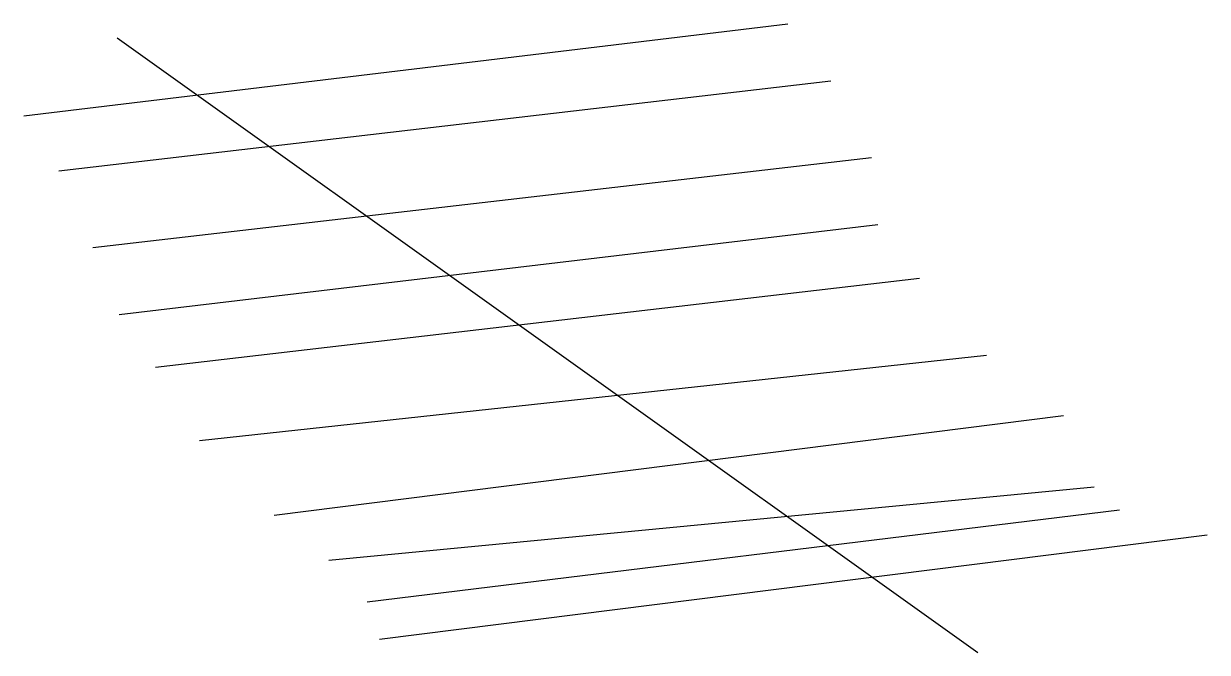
# Model space of a CAD drawing. Header units: millimetres. Extents: x 1488 to 4176, y 599 to 2027.
import ezdxf

# ---------------------------------------------------------------- set-up
doc = ezdxf.new("R2010")
doc.units = ezdxf.units.MM

msp = doc.modelspace()

# ---------------------------------------------------------------- linework, layer by layer
for p, q in [((1487.9, 1817.2), (3223.6, 2026.5)), ((1699.9, 1994.1), (3655, 598.5)), ((1567.7, 1692.6), (3320.8, 1896.9)), ((1645, 1518.1), (3413.1, 1722.5)), ((1704.9, 1366.1), (3428.1, 1570.5)), ((1787.1, 1246.5), (3522.8, 1448.3)), ((1886.9, 1079.5), (3674.9, 1273.9)), ((2056.5, 910.1), (3849.5, 1136.8)), ((2181.2, 807.9), (3919.3, 974.8)), ((2268.4, 713.2), (3976.7, 922.5)), ((2295.9, 628.4), (4176.2, 865.2))]:
    msp.add_line(p, q)

doc.saveas('drawing.dxf')
